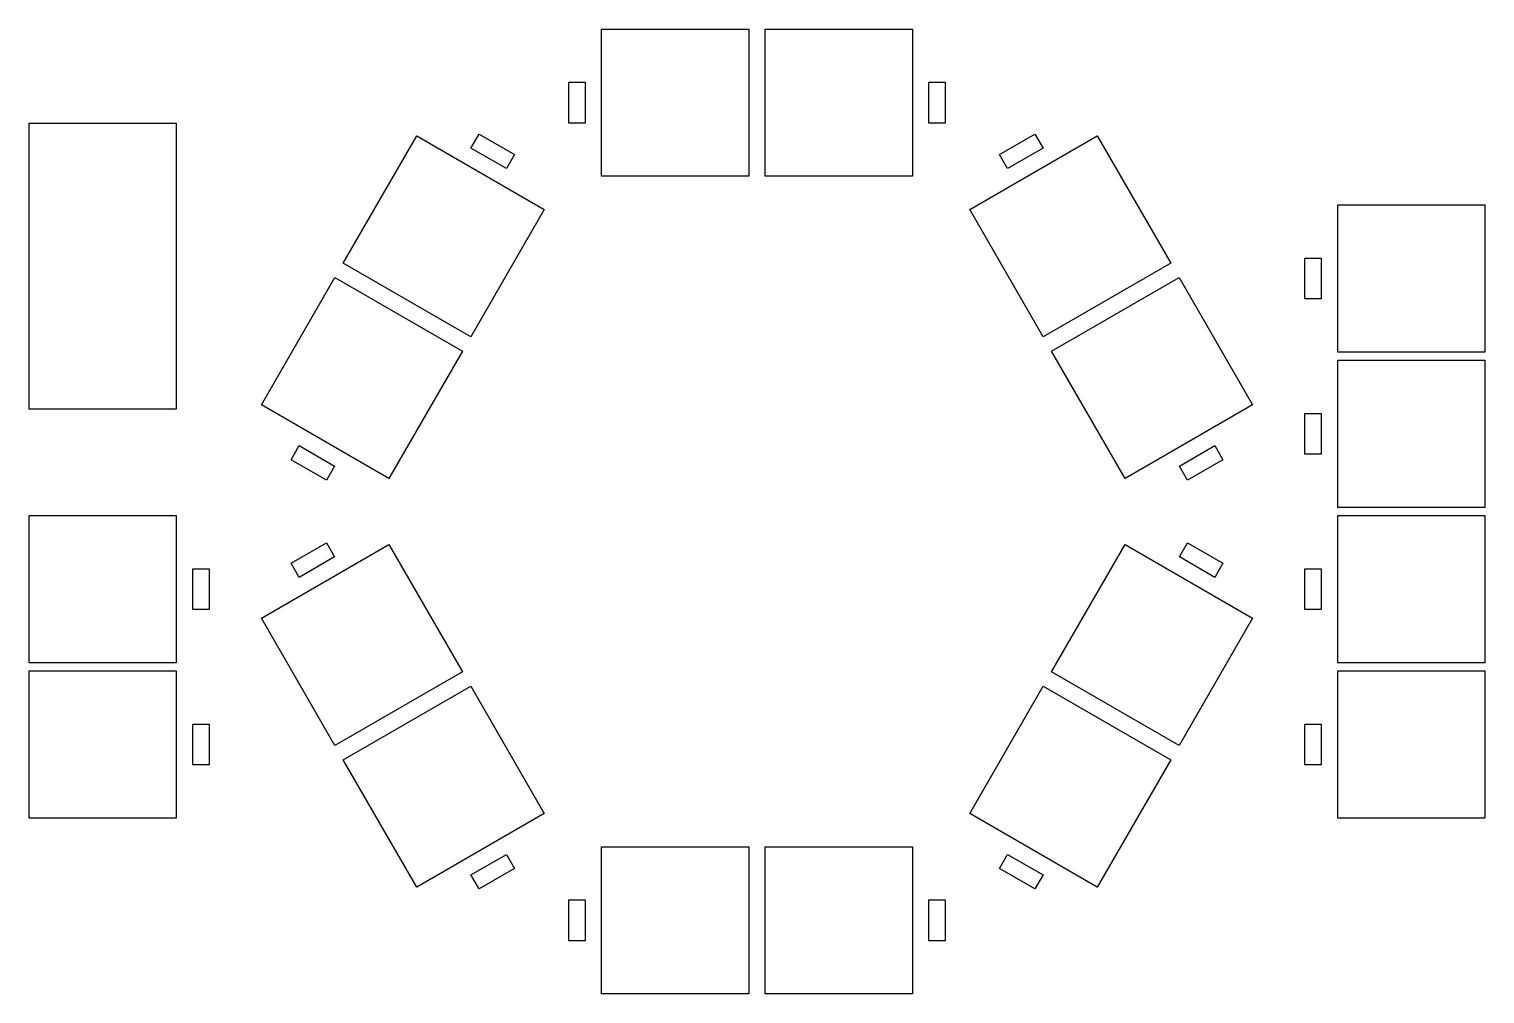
# Model space of a CAD drawing. Header units: millimetres. Extents: x -89 to 89, y -59 to 59.
import ezdxf

# ---------------------------------------------------------------- set-up
doc = ezdxf.new("R2010")
doc.units = ezdxf.units.MM

msp = doc.modelspace()

# ---------------------------------------------------------------- linework, layer by layer
for p, q in [((-19, 59), (-1, 59)), ((-19, 41), (-19, 59)), ((-1, 59), (-1, 41)), ((1, 59), (19, 59)), ((1, 41), (1, 59)), ((19, 59), (19, 41)), ((-23, 47.5), (-23, 52.5)), ((-23, 52.5), (-21, 52.5)), ((-21, 52.5), (-21, 47.5)), ((21, 47.5), (21, 52.5)), ((21, 52.5), (23, 52.5)), ((23, 52.5), (23, 47.5)), ((-89, 47.5), (-71, 47.5)), ((-89, 12.5), (-89, 47.5)), ((-71, 47.5), (-71, 12.5)), ((-21, 47.5), (-23, 47.5)), ((23, 47.5), (21, 47.5)), ((-50.6, 30.37), (-41.6, 45.95)), ((-41.6, 45.95), (-26.01, 36.95)), ((-34.97, 44.44), (-33.97, 46.17)), ((-33.97, 46.17), (-29.64, 43.67)), ((26.01, 36.95), (41.6, 45.95)), ((29.64, 43.67), (33.97, 46.17)), ((33.97, 46.17), (34.97, 44.44)), ((41.6, 45.95), (50.6, 30.37)), ((-30.64, 41.94), (-34.97, 44.44)), ((-29.64, 43.67), (-30.64, 41.94)), ((30.64, 41.94), (29.64, 43.67)), ((34.97, 44.44), (30.64, 41.94)), ((-1, 41), (-19, 41)), ((19, 41), (1, 41)), ((71, 37.5), (89, 37.5)), ((71, 19.5), (71, 37.5)), ((89, 37.5), (89, 19.5)), ((-26.01, 36.95), (-35.01, 21.37)), ((35.01, 21.37), (26.01, 36.95)), ((-35.01, 21.37), (-50.6, 30.37)), ((50.6, 30.37), (35.01, 21.37)), ((67, 26), (67, 31)), ((67, 31), (69, 31)), ((69, 31), (69, 26)), ((-60.6, 13.05), (-51.6, 28.63)), ((-51.6, 28.63), (-36.01, 19.63)), ((36.01, 19.63), (51.6, 28.63)), ((51.6, 28.63), (60.6, 13.05)), ((69, 26), (67, 26)), ((-36.01, 19.63), (-45.01, 4.05)), ((45.01, 4.05), (36.01, 19.63)), ((89, 19.5), (71, 19.5)), ((71, 18.5), (89, 18.5)), ((71, 0.5), (71, 18.5)), ((89, 18.5), (89, 0.5)), ((-71, 12.5), (-89, 12.5)), ((-45.01, 4.05), (-60.6, 13.05)), ((60.6, 13.05), (45.01, 4.05)), ((67, 7), (67, 12)), ((67, 12), (69, 12)), ((69, 12), (69, 7)), ((-56.97, 6.33), (-55.97, 8.06)), ((-55.97, 8.06), (-51.64, 5.56)), ((51.64, 5.56), (55.97, 8.06)), ((55.97, 8.06), (56.97, 6.33)), ((-52.64, 3.83), (-56.97, 6.33)), ((-51.64, 5.56), (-52.64, 3.83)), ((52.64, 3.83), (51.64, 5.56)), ((56.97, 6.33), (52.64, 3.83)), ((69, 7), (67, 7)), ((89, 0.5), (71, 0.5)), ((-89, -0.5), (-71, -0.5)), ((-89, -18.5), (-89, -0.5)), ((-71, -0.5), (-71, -18.5)), ((71, -0.5), (89, -0.5)), ((71, -18.5), (71, -0.5)), ((89, -0.5), (89, -18.5)), ((-60.6, -13.05), (-45.01, -4.05)), ((-56.97, -6.33), (-52.64, -3.83)), ((-52.64, -3.83), (-51.64, -5.56)), ((-45.01, -4.05), (-36.01, -19.63)), ((36.01, -19.63), (45.01, -4.05)), ((45.01, -4.05), (60.6, -13.05)), ((51.64, -5.56), (52.64, -3.83)), ((52.64, -3.83), (56.97, -6.33)), ((-69, -12), (-69, -7)), ((-69, -7), (-67, -7)), ((-67, -7), (-67, -12)), ((-55.97, -8.06), (-56.97, -6.33)), ((-51.64, -5.56), (-55.97, -8.06)), ((55.97, -8.06), (51.64, -5.56)), ((56.97, -6.33), (55.97, -8.06)), ((67, -12), (67, -7)), ((67, -7), (69, -7)), ((69, -7), (69, -12)), ((-67, -12), (-69, -12)), ((69, -12), (67, -12)), ((-51.6, -28.63), (-60.6, -13.05)), ((60.6, -13.05), (51.6, -28.63)), ((-71, -18.5), (-89, -18.5)), ((-89, -19.5), (-71, -19.5)), ((-89, -37.5), (-89, -19.5)), ((-71, -19.5), (-71, -37.5)), ((89, -18.5), (71, -18.5)), ((71, -19.5), (89, -19.5)), ((71, -37.5), (71, -19.5)), ((89, -19.5), (89, -37.5)), ((-36.01, -19.63), (-51.6, -28.63)), ((51.6, -28.63), (36.01, -19.63)), ((-50.6, -30.37), (-35.01, -21.37)), ((-35.01, -21.37), (-26.01, -36.95)), ((26.01, -36.95), (35.01, -21.37)), ((35.01, -21.37), (50.6, -30.37)), ((-69, -31), (-69, -26)), ((-69, -26), (-67, -26)), ((-67, -26), (-67, -31)), ((67, -31), (67, -26)), ((67, -26), (69, -26)), ((69, -26), (69, -31)), ((-67, -31), (-69, -31)), ((-41.6, -45.95), (-50.6, -30.37)), ((50.6, -30.37), (41.6, -45.95)), ((69, -31), (67, -31)), ((-26.01, -36.95), (-41.6, -45.95)), ((41.6, -45.95), (26.01, -36.95)), ((-71, -37.5), (-89, -37.5)), ((89, -37.5), (71, -37.5)), ((-34.97, -44.44), (-30.64, -41.94)), ((-30.64, -41.94), (-29.64, -43.67)), ((-19, -59), (-19, -41)), ((-19, -41), (-1, -41)), ((-1, -41), (-1, -59)), ((1, -59), (1, -41)), ((1, -41), (19, -41)), ((19, -41), (19, -59)), ((29.64, -43.67), (30.64, -41.94)), ((30.64, -41.94), (34.97, -44.44)), ((-33.97, -46.17), (-34.97, -44.44)), ((-29.64, -43.67), (-33.97, -46.17)), ((33.97, -46.17), (29.64, -43.67)), ((34.97, -44.44), (33.97, -46.17)), ((-23, -52.5), (-23, -47.5)), ((-23, -47.5), (-21, -47.5)), ((-21, -47.5), (-21, -52.5)), ((21, -52.5), (21, -47.5)), ((21, -47.5), (23, -47.5)), ((23, -47.5), (23, -52.5)), ((-21, -52.5), (-23, -52.5)), ((23, -52.5), (21, -52.5)), ((-1, -59), (-19, -59)), ((19, -59), (1, -59))]:
    msp.add_line(p, q)

doc.saveas('drawing.dxf')
